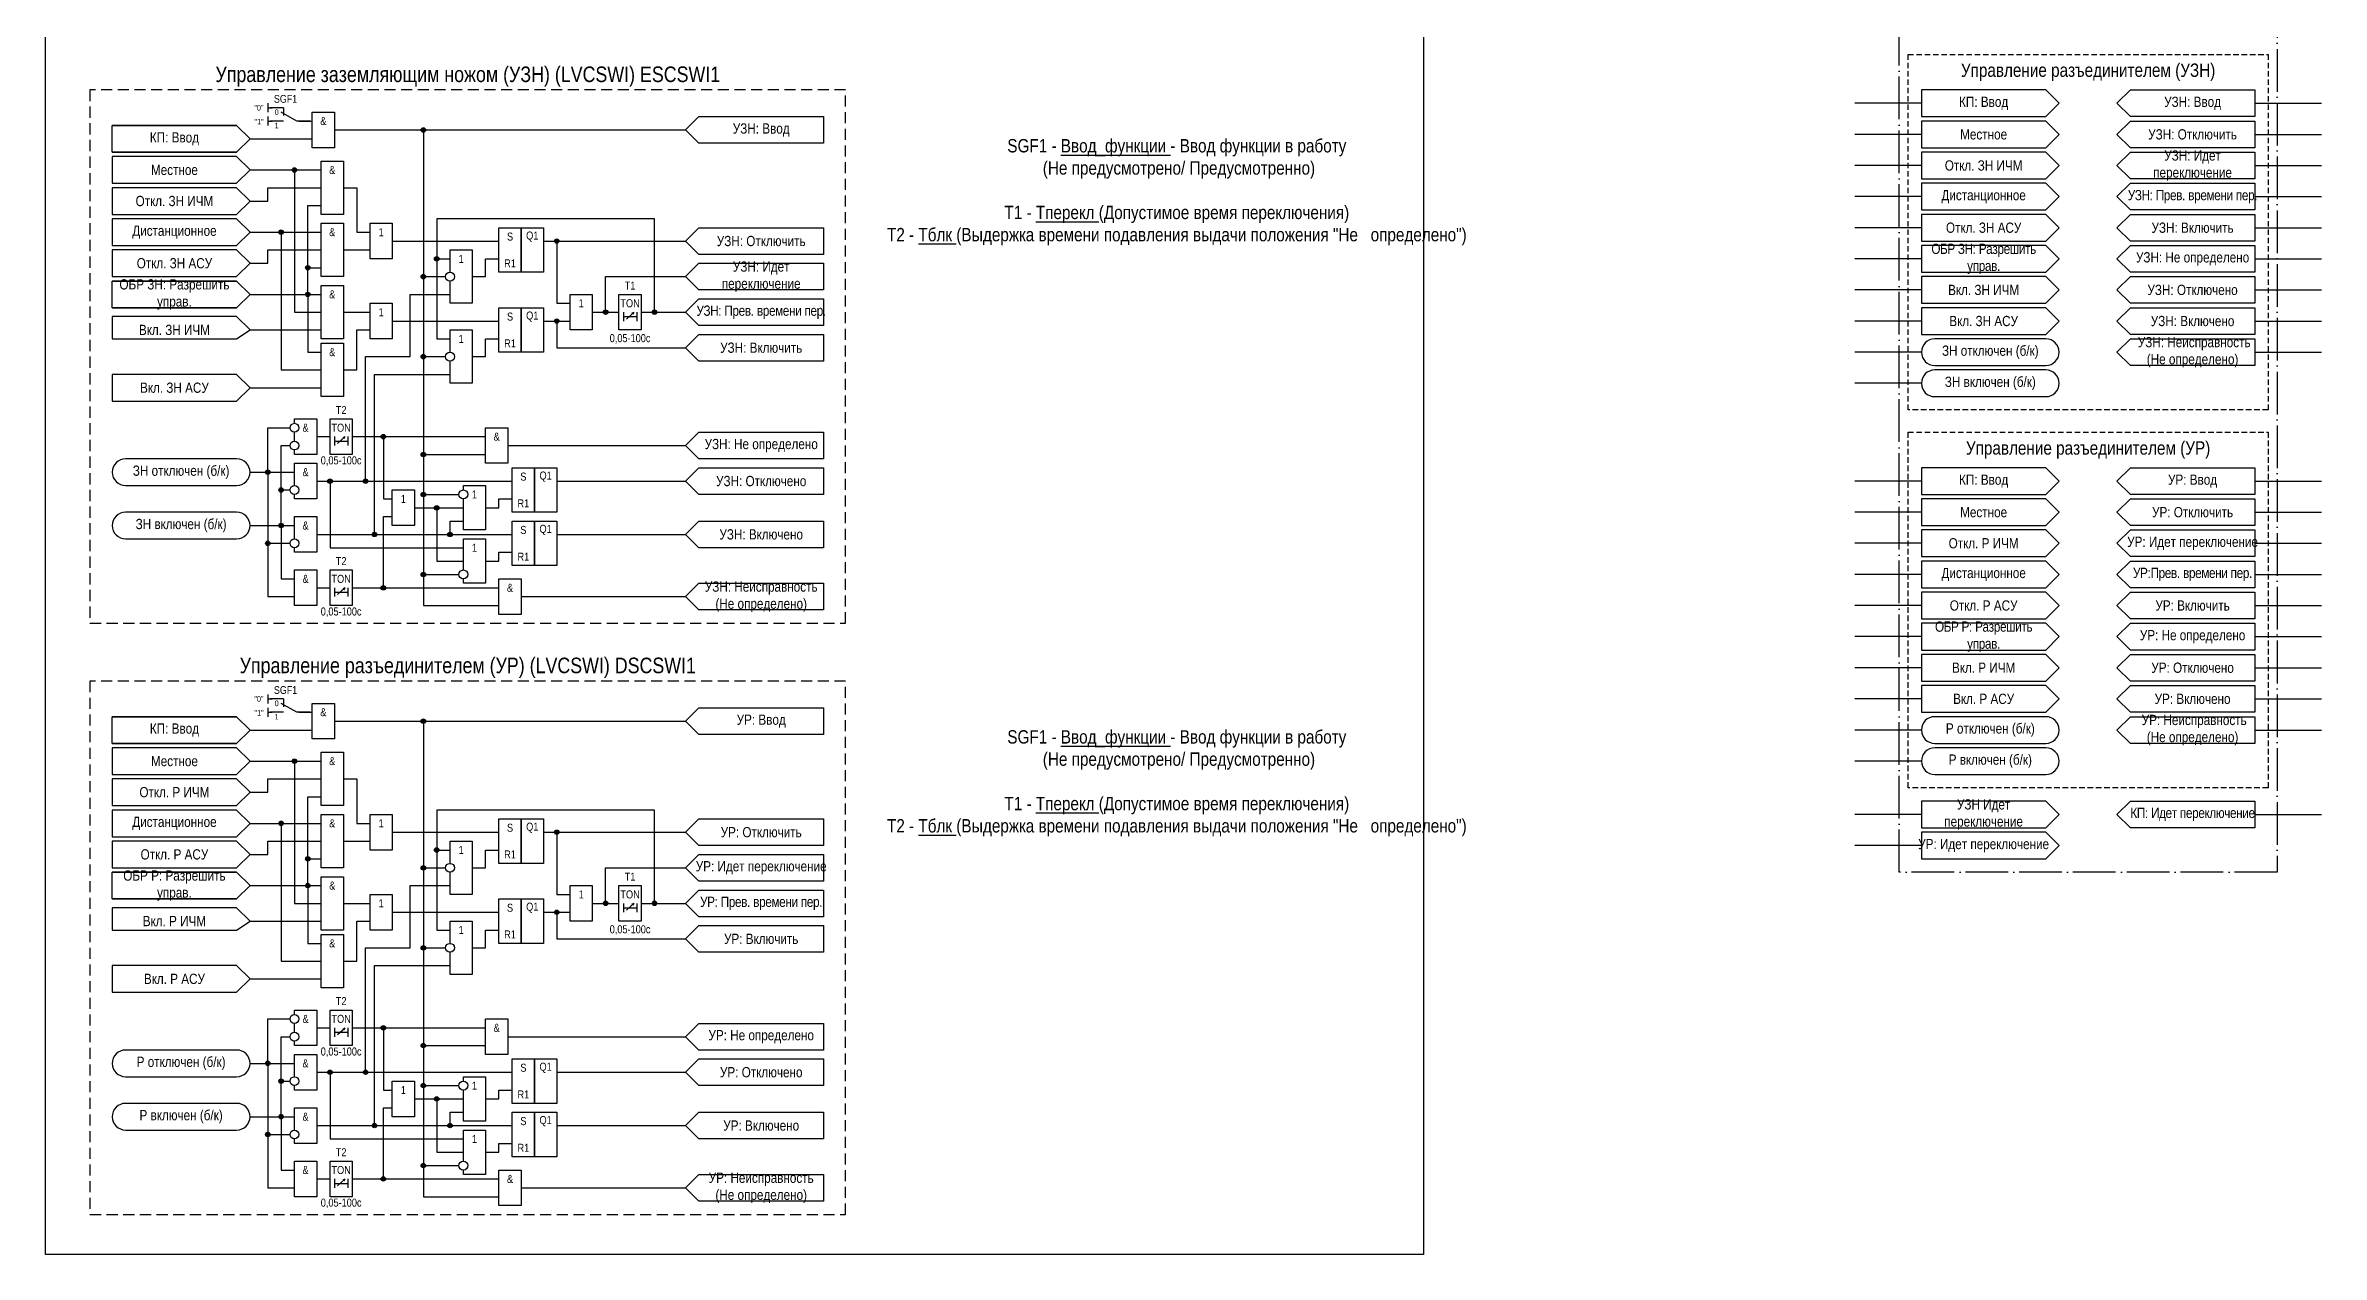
# Model space of a CAD drawing. Header units: millimetres. Extents: x -40 to 512, y 0 to 663.
# Drawn here: x 0 to 512, y 0 to 272 of the extents above; entities that cross this region are included whole.
import ezdxf
from ezdxf.enums import TextEntityAlignment as Align

# ---------------------------------------------------------------- set-up
doc = ezdxf.new("R2010")
doc.units = ezdxf.units.MM
doc.linetypes.add('ACAD_ISO04W100', pattern=[30, 24, -3, 0, -3])
doc.linetypes.add('штриховая2', pattern=[0.375, 0.25, -0.125])
doc.layers.add('TEXT', color=7, linetype='Continuous', lineweight=25)
doc.layers.add('Основная', color=7, linetype='Continuous')
doc.styles.add('2.5_Gost_RD', font='ARIALN.TTF', dxfattribs={"height": 2.5})
doc.styles.add('3.5_Gost_RD', font='ARIALN.TTF', dxfattribs={"height": 3.5})
doc.styles.add('Вывод', font='ARIALN.TTF', dxfattribs={"height": 2.5})
doc.styles.add('Компонент', font='ARIALN.TTF', dxfattribs={"height": 3.5})

# ---------------------------------------------------------------- blocks, each defined once
blk = doc.blocks.new('Точка')
at = {"ltscale": 100}
h = blk.add_hatch(color=256, dxfattribs=at)
h.dxf.hatch_style = 1
edge = h.paths.add_edge_path()
edge.add_arc((0, 0), 0.5, 0, 360)
blk.add_circle((0, 0), 0.5, dxfattribs=at)
blk = doc.blocks.new('*U958')
at = {"layer": 'Основная', "color": 0}
blk.add_line((0, 0), (7, 4), dxfattribs=at)
at = {"layer": 'Основная', "ltscale": 0.35}
blk.add_line((6, 6), (6, 2.5), dxfattribs=at)
blk = doc.blocks.new('*U985')
at = {"layer": 'Основная', "color": 0}
for p, q in [((-3, 6), (-9, 6)), ((-3, 0), (-9, 0)), ((9, 0), (3, 0))]:
    blk.add_line(p, q, dxfattribs=at)
at = {"layer": 'Основная', "ltscale": 0.25, "xscale": -1}
blk.add_blockref('*U958', (3, 0), dxfattribs=at)
at = {"layer": 'Основная'}
for tag, height, style, p in [('ОУ', 3.5, 'Компонент', (-2, 10)), ('В1', 2.5, 'Вывод', (-14, 6)), ('В2', 2.5, 'Вывод', (-6, 4)), ('В3', 2.5, 'Вывод', (-6, -2))]:
    blk.add_attdef(tag, text='', height=height, dxfattribs=dict(at, style=style)).set_placement(p, align=Align.MIDDLE_CENTER)

msp = doc.modelspace()

# ---------------------------------------------------------------- linework, layer by layer
at = {"ltscale": 100}
for p, q in [((50, 259), (50, 257)), ((50, 258), (51, 258)), ((50, 256), (50, 254)), ((422, 259), (407, 259)), ((497, 259), (512, 259)), ((50, 255), (51, 255)), ((422, 252), (407, 252)), ((497, 252), (512, 252)), ((422, 245), (407, 245)), ((497, 245), (512, 245)), ((422, 238), (407, 238)), ((497, 238), (512, 238)), ((422, 231), (407, 231)), ((497, 231), (512, 231)), ((422, 224), (407, 224)), ((497, 224), (512, 224)), ((422, 217), (407, 217)), ((497, 217), (512, 217)), ((123, 212), (129, 212)), ((134, 212), (134, 212)), ((422, 210), (407, 210)), ((497, 214), (469, 214)), ((497, 210), (512, 210)), ((497, 207), (469, 207)), ((422, 203), (407, 203)), ((497, 203), (512, 203)), ((422, 196), (407, 196)), ((69, 184), (69, 184)), ((422, 174), (407, 174)), ((497, 174), (512, 174)), ((422, 167), (407, 167)), ((497, 167), (512, 167)), ((422, 160), (407, 160)), ((497, 160), (512, 160)), ((69, 150), (69, 150)), ((422, 153), (407, 153)), ((497, 153), (512, 153)), ((422, 146), (407, 146)), ((497, 146), (512, 146)), ((422, 139), (407, 139)), ((497, 139), (512, 139)), ((422, 132), (407, 132)), ((497, 129), (469, 129)), ((497, 132), (512, 132)), ((50, 126), (50, 124)), ((50, 125), (51, 125)), ((50, 123), (50, 121)), ((422, 125), (407, 125)), ((497, 125), (512, 125)), ((50, 122), (51, 122)), ((422, 118), (407, 118)), ((497, 122), (469, 122)), ((497, 118), (512, 118)), ((422, 111), (407, 111)), ((422, 99), (407, 99)), ((497, 99), (512, 99)), ((422, 92), (407, 92)), ((123, 79), (129, 79)), ((134, 79), (134, 79)), ((69, 51), (69, 51)), ((69, 17), (69, 17))]:
    msp.add_line(p, q, dxfattribs=at)
at = {"color": 7, "ltscale": 100}
for p, q in [((130.7, 210.46), (132.37, 211.95)), ((132.37, 211.95), (131.85, 211.73)), ((132.37, 211.95), (132.11, 211.48)), ((65.7, 182.46), (67.37, 183.95)), ((67.37, 183.95), (66.85, 183.73)), ((67.37, 183.95), (67.11, 183.48)), ((65.7, 148.46), (67.37, 149.95)), ((67.37, 149.95), (66.85, 149.73)), ((67.37, 149.95), (67.11, 149.48)), ((130.7, 77.46), (132.37, 78.95)), ((132.37, 78.95), (131.85, 78.73)), ((132.37, 78.95), (132.11, 78.48)), ((65.7, 49.46), (67.37, 50.95)), ((67.37, 50.95), (66.85, 50.73)), ((67.37, 50.95), (67.11, 50.48)), ((65.7, 15.46), (67.37, 16.95)), ((67.37, 16.95), (66.85, 16.73)), ((67.37, 16.95), (67.11, 16.48))]:
    msp.add_line(p, q, dxfattribs=at)
at = {"color": 3, "ltscale": 100}
msp.add_lwpolyline([(0, 648), (310, 648), (310, 0), (0, 0)], close=True, dxfattribs=at)
at = {"color": 251, "linetype": 'ACAD_ISO04W100', "lineweight": 30, "ltscale": 0.4, "true_color": 0x58595b}
msp.add_lwpolyline([(417, 610), (502, 610), (502, 86), (417, 86)], close=True, dxfattribs=at)
at = {"linetype": 'штриховая2', "ltscale": 5}
for points in [[(419, 270), (500, 270), (500, 190), (419, 190)], [(419, 185), (500, 185), (500, 105), (419, 105)]]:
    msp.add_lwpolyline(points, close=True, dxfattribs=at)
at = {"linetype": 'штриховая2', "ltscale": 10}
for points in [[(180, 262), (10, 262), (10, 142), (180, 142)], [(180, 129), (10, 129), (10, 9), (180, 9)]]:
    msp.add_lwpolyline(points, close=True, dxfattribs=at)
at = {"ltscale": 100}
for points in [[(466, 259), (469, 262), (497, 262), (497, 256), (469, 256), (466, 259)], [(144, 253), (147, 256), (175, 256), (175, 250), (147, 250), (144, 253)], [(15, 248), (43, 248), (46, 251), (43, 254), (15, 254), (43, 254), (46, 251), (43, 248), (15, 248), (15, 254)], [(46, 251), (60, 251)], [(57, 255), (60, 255)], [(65, 253), (144, 253)], [(65, 253), (85, 253), (85, 220), (90, 220)], [(65, 253), (85, 253), (85, 202), (90, 202)], [(65, 253), (85, 253), (85, 171), (93, 171)], [(65, 253), (85, 253), (85, 146), (102, 146)], [(65, 253), (85, 253), (85, 180), (99, 180)], [(65, 253), (85, 253), (85, 153), (93, 153)], [(466, 252), (469, 255), (497, 255), (497, 249), (469, 249), (466, 252)], [(466, 245), (469, 248), (497, 248), (497, 242), (469, 242), (466, 245)], [(46, 244), (62, 244)], [(46, 244), (56, 244), (56, 212), (62, 212)], [(466, 238), (469, 241), (497, 241), (497, 235), (469, 235), (466, 238)], [(46, 237), (50, 237), (50, 240), (62, 240)], [(46, 216), (59, 216), (59, 236), (62, 236)], [(67, 240), (70, 240), (70, 230), (73, 230)], [(134, 212), (137, 212), (137, 233), (88, 233), (88, 224), (91, 224)], [(134, 212), (137, 212), (137, 233), (88, 233), (88, 206), (91, 206)], [(175, 225), (147, 225), (144, 228), (147, 231), (175, 231), (175, 225), (147, 225), (144, 228), (147, 231), (175, 231)], [(466, 231), (469, 234), (497, 234), (497, 228), (469, 228), (466, 231)], [(46, 230), (62, 230)], [(46, 230), (53, 230), (53, 199), (62, 199)], [(46, 223), (50, 223), (50, 226), (62, 226)], [(67, 226), (73, 226)], [(78, 228), (102, 228)], [(91, 221), (91, 226), (96, 226), (96, 214), (91, 214), (91, 219)], [(112, 228), (144, 228)], [(112, 228), (115, 228), (115, 214), (118, 214)], [(466, 224), (469, 227), (497, 227), (497, 221), (469, 221), (466, 224)], [(46, 216), (59, 216), (59, 222), (62, 222)], [(96, 220), (99, 220), (99, 224), (102, 224)], [(175, 217), (147, 217), (144, 220), (147, 223), (175, 223), (175, 217), (147, 217), (144, 220), (147, 223), (175, 223)], [(15, 213), (43, 213), (46, 216), (43, 219), (15, 219), (43, 219), (46, 216), (43, 213), (15, 213), (15, 219)], [(46, 216), (62, 216)], [(46, 216), (59, 216), (59, 203), (62, 203)], [(69, 174), (72, 174), (72, 202), (82, 202), (82, 216), (91, 216)], [(123, 212), (126, 212), (126, 220), (144, 220)], [(466, 217), (469, 220), (497, 220), (497, 214), (469, 214), (466, 217)], [(67, 212), (73, 212)], [(78, 210), (102, 210)], [(112, 210), (115, 210), (115, 204), (144, 204)], [(112, 210), (118, 210)], [(130, 212), (130, 210)], [(130, 211), (133, 211)], [(133, 212), (133, 210)], [(134, 212), (144, 212)], [(175, 209), (147, 209), (144, 212), (147, 215), (175, 215), (175, 209), (147, 209), (144, 212), (147, 215), (175, 215)], [(466, 210), (469, 213), (497, 213), (497, 207), (469, 207), (466, 210)], [(46, 208), (62, 208)], [(67, 199), (70, 199), (70, 208), (73, 208)], [(91, 203), (91, 208), (96, 208), (96, 196), (91, 196), (91, 201)], [(96, 202), (99, 202), (99, 206), (102, 206)], [(175, 201), (147, 201), (144, 204), (147, 207), (175, 207), (175, 201), (147, 201), (144, 204), (147, 207), (175, 207)], [(466, 203), (469, 206), (497, 206), (497, 200), (469, 200), (466, 203)], [(46, 195), (62, 195)], [(61, 162), (74, 162), (74, 198), (91, 198)], [(46, 176), (50, 176), (50, 186), (55, 186)], [(56, 187), (56, 188), (61, 188), (61, 180), (56, 180), (56, 181)], [(56, 183), (56, 185)], [(175, 179), (147, 179), (144, 182), (147, 185), (175, 185), (175, 179), (147, 179), (144, 182), (147, 185), (175, 185)], [(46, 164), (53, 164), (53, 182), (55, 182)], [(61, 184), (64, 184)], [(65, 184), (65, 182)], [(65, 183), (68, 183)], [(68, 184), (68, 182)], [(69, 184), (99, 184)], [(69, 184), (76, 184), (76, 170), (78, 170)], [(104, 182), (144, 182)], [(46, 176), (56, 176)], [(46, 176), (50, 176), (50, 160), (55, 160)], [(46, 176), (50, 176), (50, 148), (56, 148)], [(56, 173), (56, 178), (61, 178), (61, 170), (56, 170), (56, 171)], [(175, 171), (147, 171), (144, 174), (147, 177), (175, 177), (175, 171), (147, 171), (144, 174), (147, 177), (175, 177)], [(466, 174), (469, 177), (497, 177), (497, 171), (469, 171), (466, 174)], [(46, 164), (53, 164), (53, 172), (55, 172)], [(61, 174), (105, 174)], [(61, 174), (64, 174), (64, 159), (94, 159)], [(94, 172), (94, 173), (99, 173), (99, 163), (94, 163), (94, 170)], [(99, 168), (102, 168), (102, 170), (105, 170)], [(115, 174), (144, 174)], [(466, 167), (469, 170), (497, 170), (497, 164), (469, 164), (466, 167)], [(46, 164), (56, 164)], [(46, 164), (53, 164), (53, 152), (56, 152)], [(56, 161), (56, 166), (61, 166), (61, 158), (56, 158), (56, 159)], [(61, 162), (91, 162), (91, 165), (94, 165)], [(69, 150), (76, 150), (76, 166), (78, 166)], [(83, 168), (88, 168), (88, 156), (94, 156)], [(83, 168), (94, 168)], [(175, 159), (147, 159), (144, 162), (147, 165), (175, 165), (175, 159), (147, 159), (144, 162), (147, 165), (175, 165)], [(61, 162), (105, 162)], [(94, 154), (94, 161), (99, 161), (99, 151), (94, 151), (94, 152)], [(115, 162), (144, 162)], [(466, 160), (469, 163), (497, 163), (497, 157), (469, 157), (466, 160)], [(99, 156), (102, 156), (102, 158), (105, 158)], [(466, 153), (469, 156), (497, 156), (497, 150), (469, 150), (466, 153)], [(61, 150), (64, 150)], [(65, 150), (65, 148)], [(65, 149), (68, 149)], [(68, 150), (68, 148)], [(69, 150), (102, 150)], [(175, 145), (147, 145), (144, 148), (147, 151), (175, 151), (175, 145), (147, 145), (144, 148), (147, 151), (175, 151)], [(466, 146), (469, 149), (497, 149), (497, 143), (469, 143), (466, 146)], [(107, 148), (144, 148)], [(466, 139), (469, 142), (497, 142), (497, 136), (469, 136), (466, 139)], [(466, 132), (469, 135), (497, 135), (497, 129), (469, 129), (466, 132)], [(466, 125), (469, 128), (497, 128), (497, 122), (469, 122), (466, 125)], [(144, 120), (147, 123), (175, 123), (175, 117), (147, 117), (144, 120)], [(15, 115), (43, 115), (46, 118), (43, 121), (15, 121), (43, 121), (46, 118), (43, 115), (15, 115), (15, 121)], [(46, 118), (60, 118)], [(57, 122), (60, 122)], [(65, 120), (144, 120)], [(65, 120), (85, 120), (85, 87), (90, 87)], [(65, 120), (85, 120), (85, 69), (90, 69)], [(65, 120), (85, 120), (85, 38), (93, 38)], [(65, 120), (85, 120), (85, 13), (102, 13)], [(65, 120), (85, 120), (85, 47), (99, 47)], [(65, 120), (85, 120), (85, 20), (93, 20)], [(466, 118), (469, 121), (497, 121), (497, 115), (469, 115), (466, 118)], [(46, 111), (62, 111)], [(46, 111), (56, 111), (56, 79), (62, 79)], [(46, 104), (50, 104), (50, 107), (62, 107)], [(46, 83), (59, 83), (59, 103), (62, 103)], [(67, 107), (70, 107), (70, 97), (73, 97)], [(134, 79), (137, 79), (137, 100), (88, 100), (88, 91), (91, 91)], [(134, 79), (137, 79), (137, 100), (88, 100), (88, 73), (91, 73)], [(175, 92), (147, 92), (144, 95), (147, 98), (175, 98), (175, 92), (147, 92), (144, 95), (147, 98), (175, 98)], [(466, 99), (469, 102), (497, 102), (497, 96), (469, 96), (466, 99)], [(46, 97), (62, 97)], [(46, 97), (53, 97), (53, 66), (62, 66)], [(46, 90), (50, 90), (50, 93), (62, 93)], [(67, 93), (73, 93)], [(78, 95), (102, 95)], [(91, 88), (91, 93), (96, 93), (96, 81), (91, 81), (91, 86)], [(112, 95), (144, 95)], [(112, 95), (115, 95), (115, 81), (118, 81)], [(46, 83), (59, 83), (59, 89), (62, 89)], [(96, 87), (99, 87), (99, 91), (102, 91)], [(175, 84), (147, 84), (144, 87), (147, 90), (175, 90), (175, 84), (147, 84), (144, 87), (147, 90), (175, 90)], [(15, 80), (43, 80), (46, 83), (43, 86), (15, 86), (43, 86), (46, 83), (43, 80), (15, 80), (15, 86)], [(46, 83), (62, 83)], [(46, 83), (59, 83), (59, 70), (62, 70)], [(69, 41), (72, 41), (72, 69), (82, 69), (82, 83), (91, 83)], [(123, 79), (126, 79), (126, 87), (144, 87)], [(175, 76), (147, 76), (144, 79), (147, 82), (175, 82), (175, 76), (147, 76), (144, 79), (147, 82), (175, 82)], [(67, 79), (73, 79)], [(78, 77), (102, 77)], [(112, 77), (115, 77), (115, 71), (144, 71)], [(112, 77), (118, 77)], [(130, 79), (130, 77)], [(130, 78), (133, 78)], [(133, 79), (133, 77)], [(134, 79), (144, 79)], [(46, 75), (62, 75)], [(67, 66), (70, 66), (70, 75), (73, 75)], [(91, 70), (91, 75), (96, 75), (96, 63), (91, 63), (91, 68)], [(96, 69), (99, 69), (99, 73), (102, 73)], [(175, 68), (147, 68), (144, 71), (147, 74), (175, 74), (175, 68), (147, 68), (144, 71), (147, 74), (175, 74)], [(46, 62), (62, 62)], [(61, 29), (74, 29), (74, 65), (91, 65)], [(46, 43), (50, 43), (50, 53), (55, 53)], [(56, 54), (56, 55), (61, 55), (61, 47), (56, 47), (56, 48)], [(56, 50), (56, 52)], [(175, 46), (147, 46), (144, 49), (147, 52), (175, 52), (175, 46), (147, 46), (144, 49), (147, 52), (175, 52)], [(46, 31), (53, 31), (53, 49), (55, 49)], [(61, 51), (64, 51)], [(65, 51), (65, 49)], [(65, 50), (68, 50)], [(68, 51), (68, 49)], [(69, 51), (99, 51)], [(69, 51), (76, 51), (76, 37), (78, 37)], [(104, 49), (144, 49)], [(46, 43), (56, 43)], [(46, 43), (50, 43), (50, 27), (55, 27)], [(46, 43), (50, 43), (50, 15), (56, 15)], [(56, 40), (56, 45), (61, 45), (61, 37), (56, 37), (56, 38)], [(61, 41), (105, 41)], [(61, 41), (64, 41), (64, 26), (94, 26)], [(115, 41), (144, 41)], [(175, 38), (147, 38), (144, 41), (147, 44), (175, 44), (175, 38), (147, 38), (144, 41), (147, 44), (175, 44)], [(46, 31), (53, 31), (53, 39), (55, 39)], [(94, 39), (94, 40), (99, 40), (99, 30), (94, 30), (94, 37)], [(99, 35), (102, 35), (102, 37), (105, 37)], [(46, 31), (56, 31)], [(46, 31), (53, 31), (53, 19), (56, 19)], [(56, 28), (56, 33), (61, 33), (61, 25), (56, 25), (56, 26)], [(61, 29), (91, 29), (91, 32), (94, 32)], [(69, 17), (76, 17), (76, 33), (78, 33)], [(83, 35), (88, 35), (88, 23), (94, 23)], [(83, 35), (94, 35)], [(175, 26), (147, 26), (144, 29), (147, 32), (175, 32), (175, 26), (147, 26), (144, 29), (147, 32), (175, 32)], [(61, 29), (105, 29)], [(94, 21), (94, 28), (99, 28), (99, 18), (94, 18), (94, 19)], [(115, 29), (144, 29)], [(99, 23), (102, 23), (102, 25), (105, 25)], [(61, 17), (64, 17)], [(65, 17), (65, 15)], [(65, 16), (68, 16)], [(68, 17), (68, 15)], [(69, 17), (102, 17)], [(175, 12), (147, 12), (144, 15), (147, 18), (175, 18), (175, 12), (147, 12), (144, 15), (147, 18), (175, 18)], [(107, 15), (144, 15)]]:
    msp.add_lwpolyline(points, dxfattribs=at)
for points in [[(60, 257), (65, 257), (65, 249), (60, 249)], [(422, 255), (422, 249), (450, 249), (453, 252), (450, 255)], [(15, 247), (15, 241), (43, 241), (46, 244), (43, 247)], [(62, 246), (67, 246), (67, 234), (62, 234)], [(422, 241), (422, 235), (450, 235), (453, 238), (450, 241)], [(15, 240), (15, 234), (43, 234), (46, 237), (43, 240)], [(15, 233), (15, 227), (43, 227), (46, 230), (43, 233)], [(62, 232), (67, 232), (67, 220), (62, 220)], [(73, 232), (78, 232), (78, 224), (73, 224)], [(102, 231), (107, 231), (107, 221), (102, 221)], [(107, 231), (112, 231), (112, 221), (107, 221)], [(15, 226), (15, 220), (43, 220), (46, 223), (43, 226)], [(62, 218), (67, 218), (67, 206), (62, 206)], [(118, 216), (123, 216), (123, 208), (118, 208)], [(129, 216), (134, 216), (134, 208), (129, 208)], [(15, 211), (15, 206), (43, 206), (46, 208), (43, 211)], [(73, 214), (78, 214), (78, 206), (73, 206)], [(102, 213), (107, 213), (107, 203), (102, 203)], [(107, 213), (112, 213), (112, 203), (107, 203)], [(62, 205), (67, 205), (67, 193), (62, 193)], [(15, 198), (15, 192), (43, 192), (46, 195), (43, 198)], [(64, 188), (69, 188), (69, 180), (64, 180)], [(99, 186), (104, 186), (104, 178), (99, 178)], [(105, 177), (110, 177), (110, 167), (105, 167)], [(110, 177), (115, 177), (115, 167), (110, 167)], [(78, 172), (83, 172), (83, 164), (78, 164)], [(422, 170), (422, 164), (450, 164), (453, 167), (450, 170)], [(105, 165), (110, 165), (110, 155), (105, 155)], [(110, 165), (115, 165), (115, 155), (110, 155)], [(56, 154), (61, 154), (61, 146), (56, 146)], [(64, 154), (69, 154), (69, 146), (64, 146)], [(422, 156), (422, 150), (450, 150), (453, 153), (450, 156)], [(102, 152), (107, 152), (107, 144), (102, 144)], [(60, 124), (65, 124), (65, 116), (60, 116)], [(15, 114), (15, 108), (43, 108), (46, 111), (43, 114)], [(62, 113), (67, 113), (67, 101), (62, 101)], [(15, 107), (15, 101), (43, 101), (46, 104), (43, 107)], [(15, 100), (15, 94), (43, 94), (46, 97), (43, 100)], [(62, 99), (67, 99), (67, 87), (62, 87)], [(73, 99), (78, 99), (78, 91), (73, 91)], [(102, 98), (107, 98), (107, 88), (102, 88)], [(107, 98), (112, 98), (112, 88), (107, 88)], [(15, 93), (15, 87), (43, 87), (46, 90), (43, 93)], [(62, 85), (67, 85), (67, 73), (62, 73)], [(118, 83), (123, 83), (123, 75), (118, 75)], [(129, 83), (134, 83), (134, 75), (129, 75)], [(15, 78), (15, 73), (43, 73), (46, 75), (43, 78)], [(73, 81), (78, 81), (78, 73), (73, 73)], [(102, 80), (107, 80), (107, 70), (102, 70)], [(107, 80), (112, 80), (112, 70), (107, 70)], [(62, 72), (67, 72), (67, 60), (62, 60)], [(15, 65), (15, 59), (43, 59), (46, 62), (43, 65)], [(64, 55), (69, 55), (69, 47), (64, 47)], [(99, 53), (104, 53), (104, 45), (99, 45)], [(105, 44), (110, 44), (110, 34), (105, 34)], [(110, 44), (115, 44), (115, 34), (110, 34)], [(78, 39), (83, 39), (83, 31), (78, 31)], [(105, 32), (110, 32), (110, 22), (105, 22)], [(110, 32), (115, 32), (115, 22), (110, 22)], [(56, 21), (61, 21), (61, 13), (56, 13)], [(64, 21), (69, 21), (69, 13), (64, 13)], [(102, 19), (107, 19), (107, 11), (102, 11)]]:
    msp.add_lwpolyline(points, close=True, dxfattribs=at)
for points in [[(425, 200), (450, 200, 1), (450, 206), (425, 206, 1)], [(425, 193), (450, 193, 1), (450, 199), (425, 199, 1)], [(18, 173), (43, 173, 1), (43, 179), (18, 179, 1)], [(18, 161), (43, 161, 1), (43, 167), (18, 167, 1)], [(425, 115), (450, 115, 1), (450, 121), (425, 121, 1)], [(425, 108), (450, 108, 1), (450, 114), (425, 114, 1)], [(18, 40), (43, 40, 1), (43, 46), (18, 46, 1)], [(18, 28), (43, 28, 1), (43, 34), (18, 34, 1)]]:
    msp.add_lwpolyline(points, format="xyb", close=True, dxfattribs=at)
for centre in [(91, 220), (91, 202), (56, 186), (56, 182), (56, 172), (94, 171), (56, 160), (94, 153), (91, 87), (91, 69), (56, 53), (56, 49), (56, 39), (94, 38), (56, 27), (94, 20)]:
    msp.add_circle(centre, 1, dxfattribs=at)
at = {"layer": 'TEXT', "ltscale": 100}
for points in [[(422, 262), (422, 256), (450, 256), (453, 259), (450, 262)], [(422, 248), (422, 242), (450, 242), (453, 245), (450, 248)], [(422, 234), (422, 228), (450, 228), (453, 231), (450, 234)], [(422, 227), (422, 221), (450, 221), (453, 224), (450, 227)], [(422, 220), (422, 214), (450, 214), (453, 217), (450, 220)], [(422, 213), (422, 207), (450, 207), (453, 210), (450, 213)], [(422, 177), (422, 171), (450, 171), (453, 174), (450, 177)], [(422, 163), (422, 157), (450, 157), (453, 160), (450, 163)], [(422, 149), (422, 143), (450, 143), (453, 146), (450, 149)], [(422, 142), (422, 136), (450, 136), (453, 139), (450, 142)], [(422, 135), (422, 129), (450, 129), (453, 132), (450, 135)], [(422, 128), (422, 122), (450, 122), (453, 125), (450, 128)], [(422, 102), (422, 96), (450, 96), (453, 99), (450, 102)], [(422, 95), (422, 89), (450, 89), (453, 92), (450, 95)]]:
    msp.add_lwpolyline(points, close=True, dxfattribs=at)

# ---------------------------------------------------------------- block references
at = {"ltscale": 100}
for p in [(85, 253), (56, 244), (53, 230), (59, 222), (85, 220), (88, 224), (59, 216), (137, 212), (85, 202), (85, 180), (85, 171), (85, 120), (56, 111), (53, 97), (59, 89), (85, 87), (88, 91), (59, 83), (137, 79), (85, 69), (85, 47), (85, 38)]:
    msp.add_blockref('Точка', p, dxfattribs=at)
at = {"color": 1, "ltscale": 100}
for p in [(115, 228), (115, 210), (126, 212), (115, 95), (115, 77), (126, 79)]:
    msp.add_blockref('Точка', p, dxfattribs=at)
at = {"color": 2, "ltscale": 100}
for p in [(76, 184), (50, 176), (64, 174), (72, 174), (53, 172), (53, 164), (88, 168), (50, 160), (74, 162), (91, 162), (76, 150), (85, 153), (76, 51), (50, 43), (64, 41), (72, 41), (53, 39), (53, 31), (88, 35), (50, 27), (74, 29), (91, 29), (85, 20), (76, 17)]:
    msp.add_blockref('Точка', p, dxfattribs=at)
at = {"layer": 'Основная', "ltscale": 0.25, "xscale": 0.5, "yscale": 0.5, "zscale": 0.5}
for p in [(55, 255), (55, 122)]:
    msp.add_blockref('*U985', p, dxfattribs=at).add_auto_attribs({'ОУ': 'SGF1', 'В1': '"0"', 'В2': '0', 'В3': '1'})

# ---------------------------------------------------------------- texts
at = {"color": 30, "ltscale": 100, "attachment_point": 5, "style": '3.5_Gost_RD'}
for s, insert, char_height, width in [('Управление заземляющим ножом (УЗН) (LVCSWI) {\\C6;ESCSWI1}', (95, 265), 3.5, 170), ('Управление разъединителем (УЗН)', (459.5, 266), 3, 81), ('SGF1 - {\\LВвод_функции} - Ввод функции в работу \\P^I(Не предусмотрено/ Предусмотренно)\\P\\PТ1 - {\\LТперекл} (Допустимое время переключения)\\PТ2 - {\\LТблк }(Выдержка времени подавления выдачи положения "Не ^I^Iопределено")', (254.5, 239), 3, 125), ('Управление разъединителем (УР)', (459.5, 181), 3, 81), ('Управление разъединителем (УР) (LVCSWI) {\\C6;DSCSWI1}', (95, 132), 3.5, 170), ('SGF1 - {\\LВвод_функции} - Ввод функции в работу \\P^I(Не предусмотрено/ Предусмотренно)\\P\\PТ1 - {\\LТперекл} (Допустимое время переключения)\\PТ2 - {\\LТблк }(Выдержка времени подавления выдачи положения "Не ^I^Iопределено")', (254.5, 106), 3, 125)]:
    msp.add_mtext(s, dxfattribs=dict(at, insert=insert, char_height=char_height, width=width))
at = {"ltscale": 100, "attachment_point": 5, "style": '2.5_Gost_RD'}
for s, insert, char_height, width in [('УЗН: Ввод', (483, 259), 2.3, 28), ('{\\C256;&}', (62.5, 255), 1.8, 5), ('УЗН: Ввод', (161, 253), 2.3, 28), ('Местное', (436, 252), 2.3, 28), ('УЗН: Отключить', (483, 252), 2.3, 28), ('УЗН: Идет переключение', (483, 245), 2.3, 28), ('Местное', (29, 244), 2.3, 28), ('&', (64.5, 244), 1.8, 5), ('Откл. ЗН ИЧМ', (29, 237), 2.3, 28), ('Дистанционное', (436, 238), 2.3, 28), ('{\\T0.95;УЗН: Прев. времени пер.}', (483, 238), 2.3, 28), ('Дистанционное', (29, 230), 2.3, 28), ('&', (64.5, 230), 1.8, 5), ('1', (75.5, 230), 1.8, 5), ('УЗН: Включить', (483, 231), 2.3, 28), ('S', (104.5, 229), 1.8, 5), ('Q1', (109.5, 229), 1.8, 5), ('УЗН: Отключить', (161, 228), 2.3, 28), ('УЗН: Не определено', (483, 224), 2.3, 28), ('Откл. ЗН АСУ', (29, 223), 2.3, 28), ('1', (93.5, 224), 1.8, 5), ('R1', (104.5, 223), 1.8, 5), ('УЗН: Идет переключение', (161, 220), 2.3, 28), ('&', (64.5, 216), 1.8, 5), ('T1', (131.5, 218), 1.8, 5), ('УЗН: Отключено', (483, 217), 2.3, 28), ('1', (75.5, 212), 1.8, 5), ('S', (104.5, 211), 1.8, 5), ('Q1', (109.5, 211), 1.8, 5), ('1', (120.5, 214), 1.8, 5), ('TON', (131.5, 214), 1.8, 5), ('{\\T0.95;УЗН: Прев. времени пер.}', (161, 212), 2.3, 28), ('УЗН: Включено', (483, 210), 2.3, 28), ('Вкл. ЗН ИЧМ', (29, 208), 2.3, 28), ('1', (93.5, 206), 1.8, 5), ('R1', (104.5, 205), 1.8, 5), ('0,05-100с', (131.5, 206), 1.8, 5), ('УЗН: Включить', (161, 204), 2.3, 28), (' УЗН: Неисправность (Не определено)', (483, 203), 2.3, 28), ('&', (64.5, 203), 1.8, 5), ('ЗН отключен (б/к)', (437.5, 203), 2.3, 31), ('Вкл. ЗН АСУ', (29, 195), 2.3, 28), ('ЗН включен (б/к)', (437.5, 196), 2.3, 31), ('T2', (66.5, 190), 1.8, 5), ('&', (58.5, 186), 1.8, 5), ('TON', (66.5, 186), 1.8, 5), ('&', (101.5, 184), 1.8, 5), ('0,05-100с', (66.5, 178.5), 1.8, 5), ('УЗН: Не определено', (161, 182), 2.3, 28), ('&', (58.5, 176), 1.8, 5), ('S', (107.5, 175), 1.8, 5), ('Q1', (112.5, 175), 1.8, 5), ('УЗН: Отключено', (161, 174), 2.3, 28), ('УР: Ввод', (483, 174), 2.3, 28), ('1', (80.5, 170), 1.8, 5), ('1', (96.5, 171), 1.8, 5), ('R1', (107.5, 169), 1.8, 5), ('&', (58.5, 164), 1.8, 5), ('S', (107.5, 163), 1.8, 5), ('Q1', (112.5, 163), 1.8, 5), ('Местное', (436, 167), 2.3, 28), ('УР: Отключить', (483, 167), 2.3, 28), ('1', (96.5, 159), 1.8, 5), ('УЗН: Включено', (161, 162), 2.3, 28), ('УР: Идет переключение', (483, 160), 2.3, 28), ('T2', (66.5, 156), 1.8, 5), ('R1', (107.5, 157), 1.8, 5), ('Дистанционное', (436, 153), 2.3, 28), ('{\\T0.95;УР:Прев. времени пер.}', (483, 153), 2.3, 28), ('&', (58.5, 152), 1.8, 5), ('TON', (66.5, 152), 1.8, 5), ('&', (104.5, 150), 1.8, 5), ('УЗН: Неисправность (Не определено)', (161, 148), 2.3, 28), ('0,05-100с', (66.5, 144.5), 1.8, 5), ('УР: Включить', (483, 146), 2.3, 28), ('УР: Не определено', (483, 139), 2.3, 28), ('УР: Отключено', (483, 132), 2.3, 28), ('{\\C256;&}', (62.5, 122), 1.8, 5), ('УР: Включено', (483, 125), 2.3, 28), ('УР: Ввод', (161, 120), 2.3, 28), ('Р отключен (б/к)', (437.5, 118), 2.3, 31), (' УР: Неисправность (Не определено)', (483, 118), 2.3, 28), ('Р включен (б/к)', (437.5, 111), 2.3, 31), ('Местное', (29, 111), 2.3, 28), ('&', (64.5, 111), 1.8, 5), ('Откл. Р ИЧМ', (29, 104), 2.3, 28), ('Дистанционное', (29, 97), 2.3, 28), ('&', (64.5, 97), 1.8, 5), ('1', (75.5, 97), 1.8, 5), ('{\\T0.95;КП: Идет переключение}', (483, 99), 2.3, 28), ('S', (104.5, 96), 1.8, 5), ('Q1', (109.5, 96), 1.8, 5), ('УР: Отключить', (161, 95), 2.3, 28), ('Откл. Р АСУ', (29, 90), 2.3, 28), ('1', (93.5, 91), 1.8, 5), ('R1', (104.5, 90), 1.8, 5), ('УР: Идет переключение', (161, 87), 2.3, 28), ('&', (64.5, 83), 1.8, 5), ('TON', (131.5, 81), 1.8, 5), ('T1', (131.5, 85), 1.8, 5), ('1', (75.5, 79), 1.8, 5), ('S', (104.5, 78), 1.8, 5), ('Q1', (109.5, 78), 1.8, 5), ('1', (120.5, 81), 1.8, 5), ('{\\T0.95;УР: Прев. времени пер.}', (161, 79), 2.3, 28), ('Вкл. Р ИЧМ', (29, 75), 2.3, 28), ('1', (93.5, 73), 1.8, 5), ('R1', (104.5, 72), 1.8, 5), ('0,05-100с', (131.5, 73), 1.8, 5), ('УР: Включить', (161, 71), 2.3, 28), ('&', (64.5, 70), 1.8, 5), ('Вкл. Р АСУ', (29, 62), 2.3, 28), ('T2', (66.5, 57), 1.8, 5), ('&', (58.5, 53), 1.8, 5), ('TON', (66.5, 53), 1.8, 5), ('&', (101.5, 51), 1.8, 5), ('0,05-100с', (66.5, 45.5), 1.8, 5), ('УР: Не определено', (161, 49), 2.3, 28), ('&', (58.5, 43), 1.8, 5), ('S', (107.5, 42), 1.8, 5), ('Q1', (112.5, 42), 1.8, 5), ('УР: Отключено', (161, 41), 2.3, 28), ('1', (80.5, 37), 1.8, 5), ('1', (96.5, 38), 1.8, 5), ('R1', (107.5, 36), 1.8, 5), ('&', (58.5, 31), 1.8, 5), ('S', (107.5, 30), 1.8, 5), ('Q1', (112.5, 30), 1.8, 5), ('1', (96.5, 26), 1.8, 5), ('УР: Включено', (161, 29), 2.3, 28), ('T2', (66.5, 23), 1.8, 5), ('R1', (107.5, 24), 1.8, 5), ('&', (58.5, 19), 1.8, 5), ('TON', (66.5, 19), 1.8, 5), ('&', (104.5, 17), 1.8, 5), ('УР: Неисправность (Не определено)', (161, 15), 2.3, 28), ('0,05-100с', (66.5, 11.5), 1.8, 5)]:
    msp.add_mtext(s, dxfattribs=dict(at, insert=insert, char_height=char_height, width=width))
at = {"ltscale": 100, "char_height": 1.25, "attachment_point": 1, "style": '3.5_Gost_RD'}
for insert in [(47, 255.5), (47, 122.5)]:
    msp.add_mtext_dynamic_manual_height_columns('"1"', width=2, gutter_width=17.5, heights=[0], dxfattribs=dict(at, insert=insert))
at = {"layer": 'TEXT', "ltscale": 100, "char_height": 2.3, "attachment_point": 5, "style": '2.5_Gost_RD'}
for s, insert, width in [('КП: Ввод', (436, 259), 28), ('Откл. ЗН ИЧМ', (436, 245), 28), ('Откл. ЗН АСУ', (436, 231), 28), ('{\\T0.95;ОБР ЗН: Разрешить управ.}', (436, 224), 28), ('Вкл. ЗН ИЧМ', (436, 217), 28), ('Вкл. ЗН АСУ', (436, 210), 28), ('ЗН отключен (б/к)', (30.5, 176), 31), ('КП: Ввод', (436, 174), 28), ('ЗН включен (б/к)', (30.5, 164), 31), ('Откл. Р ИЧМ', (436, 160), 28), ('Откл. Р АСУ', (436, 146), 28), ('{\\T0.95;ОБР Р: Разрешить управ.}', (436, 139), 28), ('Вкл. Р ИЧМ', (436, 132), 28), ('Вкл. Р АСУ', (436, 125), 28), ('УЗН Идет переключение', (436, 99), 28), ('УР: Идет переключение', (436, 92), 28), ('Р отключен (б/к)', (30.5, 43), 31), ('Р включен (б/к)', (30.5, 31), 31)]:
    msp.add_mtext(s, dxfattribs=dict(at, insert=insert, width=width))
at = {"layer": 'TEXT', "color": 0, "ltscale": 100, "char_height": 2.3, "width": 28, "attachment_point": 5, "style": '2.5_Gost_RD'}
for insert in [(29, 251), (29, 118)]:
    msp.add_mtext('{\\C256;КП: Ввод}', dxfattribs=dict(at, insert=insert))
at = {"layer": 'TEXT', "color": 3, "ltscale": 100, "char_height": 2.3, "width": 28, "attachment_point": 5, "style": '2.5_Gost_RD'}
for s, insert in [('{\\C256;ОБР ЗН: Разрешить управ.}', (29, 216)), ('{\\C256;ОБР Р: Разрешить управ.}', (29, 83))]:
    msp.add_mtext(s, dxfattribs=dict(at, insert=insert))

doc.saveas('drawing.dxf')
